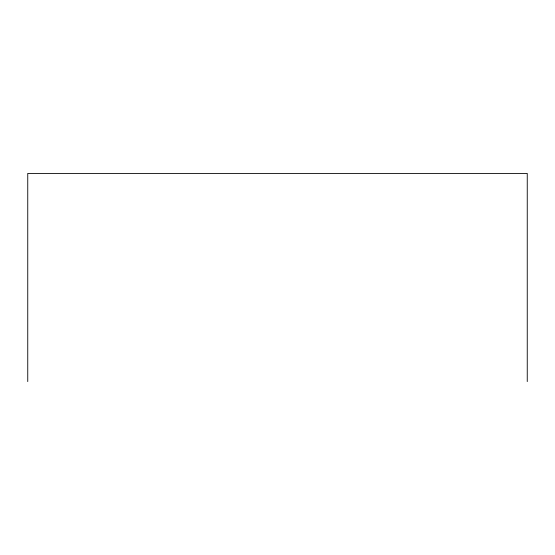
<?xml version="1.0" encoding="UTF-8"?>
<svg xmlns="http://www.w3.org/2000/svg" width="555" height="555" viewBox="0 0 555 555"><rect width="100%" height="100%" fill="white"/><g stroke="black" fill="none" stroke-linecap="round" stroke-linejoin="round"><path stroke-width="0.83" d="M527.25 381.583L527.25 173.417L27.75 173.417L27.75 381.583"/></g></svg>
